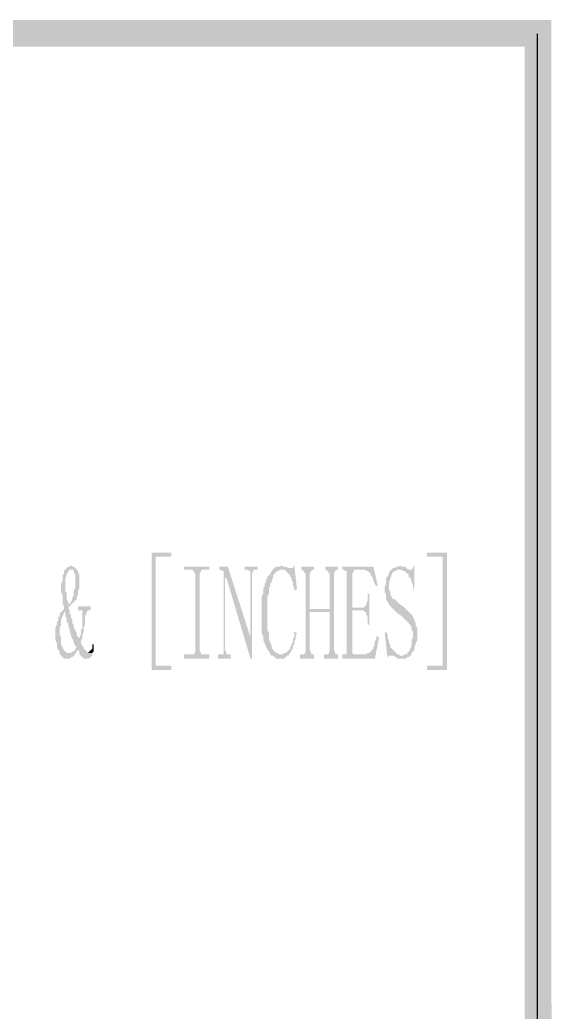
# Model space of a CAD drawing. Header units: millimetres. Extents: x -26542 to -511, y 85916 to 91363.
# Drawn here: x -711.5 to -511.5, y 90989.7 to 91362.6 of the extents above; entities that cross this region are included whole.
import ezdxf

# ---------------------------------------------------------------- set-up
doc = ezdxf.new("R2010")
doc.units = ezdxf.units.MM
doc.layers.add('PDF_Geometry', color=7, linetype='Continuous')
doc.layers.add('PDF_Solid Fills', color=7, linetype='Continuous')

msp = doc.modelspace()

# ---------------------------------------------------------------- hatches: boundary and pattern name
at = {"layer": 'PDF_Solid Fills', "transparency": 33554559, "extrusion": (-0.004685415688226653, -0.01745240643729066, 0.9998367168639969)}
for points in [[(-26219.83134179877, 87572.87957726885), (-26207.47115582787, 87565.752208672), (-24188.49418485165, 88118.31801548647)], [(-26214.70294579107, 87574.256613228), (-26212.08664050326, 87564.51289556595), (-24183.36631052662, 88119.69491136447)], [(-26212.08664050326, 87564.51289556595), (-24183.36631052662, 88119.69491136447), (-24190.49346205825, 88107.33495845925)], [(-26207.47115582787, 87565.752208672), (-24188.49418485165, 88118.31801548647), (-24185.8778795657, 88108.57429782487)], [(-24183.36631052662, 88119.69491136447), (-24190.49346205825, 88107.33495845925), (-23306.89185272402, 84855.50410905108)], [(-24190.49346205825, 88107.33495845925), (-23306.89185272402, 84855.50410905108), (-23319.25175490696, 84862.6321131466)], [(-24269.40476777405, 87889.3140145666), (-24276.58441784931, 87887.38619224541), (-24265.15511044336, 87844.8208444626), (-24257.97546036623, 87846.74866679125), (-24258.38862018124, 87848.2873681821), (-24264.0298297077, 87846.77263562987), (-24274.6328875242, 87886.26084146881), (-24268.99167799775, 87887.77557401778)], [(-24169.40195854625, 87916.16597062536), (-24176.58160862338, 87914.23814830417), (-24176.1685188472, 87912.69970775163), (-24170.52730932075, 87914.21444030013), (-24159.92425150424, 87874.72623446863), (-24165.5654610307, 87873.21150191594), (-24165.15230121568, 87871.67280052509), (-24157.9726511403, 87873.60062285373)], [(-24304.57727482496, 87874.92141373409), (-24304.95239175041, 87874.27090362227), (-24305.4652052673, 87874.13320703618), (-24305.8403221909, 87873.48269692436), (-24306.21543911635, 87872.8321868158), (-24306.5905560418, 87872.18167670723), (-24306.31516285706, 87871.15604967717), (-24306.6902797824, 87870.50553956535), (-24306.41481655894, 87869.47965169279), (-24306.13942337595, 87868.454024659), (-24306.37710455037, 87867.2906309911), (-24306.10171136563, 87866.26500395732), (-24305.82631818077, 87865.23937692354), (-24305.55085495906, 87864.21348905098), (-24304.76238741691, 87863.32562864758), (-24304.48699423403, 87862.30000161752), (-24304.21160104917, 87861.27437458001), (-24303.93620786443, 87860.24874754995), (-24303.14800116455, 87859.36081710551), (-24302.87260797981, 87858.33519007545), (-24303.24772490526, 87857.68467996363), (-24303.62303263228, 87857.03383897198), (-24303.99814955587, 87856.38332886761), (-24303.722756373, 87855.35770183383), (-24304.09787329659, 87854.70719172526), (-24303.82248011359, 87853.68156469148), (-24304.19759703905, 87853.03105457919), (-24303.92220385431, 87852.0054275454), (-24304.15955414763, 87850.84184307978), (-24303.88416096463, 87849.81621604972), (-24303.74646437133, 87849.30340253469), (-24303.47107118845, 87848.2777755009), (-24303.1956780036, 87847.25214846712), (-24302.92028482072, 87846.22652143333), (-24302.13207812083, 87845.33859099261), (-24301.85661489726, 87844.31270311307), (-24301.71891830396, 87843.79988959804), (-24300.93071160407, 87842.91195915733), (-24300.28020149574, 87842.5368422321), (-24300.00480831088, 87841.51121519785), (-24296.55254944542, 87842.98797489982), (-24297.06536296057, 87842.85027830629), (-24297.57817647932, 87842.71258171275), (-24298.22868658765, 87843.08769863471), (-24298.87919669598, 87843.46281556366), (-24299.66740339587, 87844.35074600438), (-24300.45594097674, 87845.23886725027), (-24300.59363756829, 87845.7516807653), (-24300.86903075303, 87846.77730780281), (-24301.14442393603, 87847.80293483287), (-24301.93263063766, 87848.69086527731), (-24302.34572041396, 87850.22930582613), (-24302.62111359695, 87851.25493285991), (-24302.38376330351, 87852.41851732554), (-24302.65915648837, 87853.44414435932), (-24302.93454967311, 87854.46977138938), (-24302.69686849869, 87855.63316505728), (-24302.45944816479, 87856.79648868414), (-24302.5971447581, 87857.30930219963), (-24300.68365732254, 87858.37316292617), (-24301.47186402231, 87859.26109336689), (-24301.09674709698, 87859.91160347546), (-24300.72163017152, 87860.56211358355), (-24301.74725720531, 87860.28672040068), (-24301.88495379861, 87860.7995339157), (-24302.02265039005, 87861.31234743446), (-24302.81085708993, 87862.20027787518), (-24303.08625027479, 87863.22590490896), (-24303.36164345953, 87864.25153194275), (-24304.14985015942, 87865.139462383), (-24304.42531338288, 87866.16535025556), (-24304.70070656587, 87867.19097728934), (-24304.97609974886, 87868.21660432313), (-24305.11379634216, 87868.72941783816), (-24305.38918952504, 87869.75504487567), (-24305.15183923172, 87870.9186293413), (-24305.28953582316, 87871.43144285632), (-24304.91441889957, 87872.08195296861), (-24305.05211549113, 87872.59476648364), (-24304.67699856753, 87873.2452765922), (-24304.16418505053, 87873.38297318527), (-24302.76344109129, 87874.30887647672), (-24303.41395119973, 87874.68399340194), (-24303.92676471663, 87874.54629680887)], [(-24302.76279864565, 87874.30960827926), (-24304.16354260489, 87873.38370498084), (-24303.650729088, 87873.5214015739), (-24303.1379155711, 87873.65909816744), (-24302.86252238625, 87872.63347113365), (-24302.07431568648, 87871.74554069294), (-24301.79892250162, 87870.71991365915), (-24301.52345927991, 87869.69402578287), (-24301.38576268661, 87869.18121226411), (-24301.11036950373, 87868.15558523405), (-24300.83497632074, 87867.129958204), (-24301.07239665289, 87865.96663457341), (-24300.79693342932, 87864.94074670086), (-24300.65923683788, 87864.42793318583), (-24300.89665717003, 87863.26460955851), (-24300.75896057847, 87862.75179603975), (-24300.99638091063, 87861.5884724129), (-24301.37149783608, 87860.93796230806), (-24301.74661476153, 87860.28745219577), (-24300.72098772763, 87860.56284538237), (-24300.34587080218, 87861.21335549094), (-24299.97075387684, 87861.8638655995), (-24299.59563695325, 87862.51437571133), (-24299.2205200278, 87863.16488581616), (-24299.49591321067, 87864.19051284995), (-24299.12079628708, 87864.84102295851), (-24299.39625950879, 87865.86691083433), (-24299.5339561021, 87866.37972434936), (-24299.2965357682, 87867.54304797668), (-24299.57192895294, 87868.56867501047), (-24299.84732213593, 87869.59430204425), (-24299.98501872923, 87870.107115563), (-24300.26048195094, 87871.13300343556), (-24300.53587513568, 87872.15863046935), (-24301.32408183743, 87873.0465609096), (-24301.46177842887, 87873.55937442463), (-24302.11228853732, 87873.93449135032)], [(-24254.18084426143, 87887.90311497496), (-24263.41174840252, 87885.4245062843), (-24263.13635521964, 87884.39887925051), (-24260.05947412003, 87885.22505880287), (-24259.92177752859, 87884.71224528411), (-24259.40896401159, 87884.84994187765), (-24259.27126741828, 87884.33712836262), (-24258.62075730995, 87883.96201143693), (-24251.18479114899, 87856.26877732715), (-24251.04709455557, 87855.75596380839), (-24251.28451488959, 87854.59264018526), (-24251.79732840462, 87854.45494359173), (-24254.87420950609, 87853.62876403937), (-24254.46111972979, 87852.09032349056), (-24245.23021558684, 87854.56893218495), (-24245.64330536313, 87856.10737273749), (-24248.20737294771, 87855.41888977448), (-24248.72018646274, 87855.2811931814), (-24248.85788305604, 87855.79400669644), (-24249.6463505982, 87856.68186710356), (-24257.08231675916, 87884.37510121334), (-24256.84463558474, 87885.53849487379), (-24256.46951866115, 87886.18900498562), (-24253.90545107669, 87886.8774879449)], [(-24247.51400770305, 87889.69324071053), (-24250.59088880266, 87888.86706116144), (-24250.3154956178, 87887.84143412765), (-24249.80268210091, 87887.97913072119), (-24249.15217199444, 87887.6040137955), (-24248.63935847755, 87887.74171038531), (-24248.50166188413, 87887.22889686655), (-24248.36396529269, 87886.71608335525), (-24246.9251784439, 87885.45277514681), (-24230.35810191929, 87858.56227342784), (-24232.42362083751, 87866.25473702187)], [(-24236.7444021689, 87892.58500922192), (-24241.35998465971, 87891.34566985583), (-24241.08459147485, 87890.32004282204), (-24240.05896444106, 87890.59543600492), (-24239.40819349221, 87890.22038912028), (-24238.89537997532, 87890.35808571381), (-24238.75768338388, 87889.84527219879), (-24238.61998679244, 87889.33245867956), (-24232.4233599971, 87866.25480706245), (-24230.35784107703, 87858.56234346842), (-24229.84502756014, 87858.70004006196), (-24238.10717327544, 87889.47015526937), (-24237.8697529434, 87890.63347889669), (-24237.49463601795, 87891.28398900852), (-24236.46900898416, 87891.55938218767)], [(-24230.82820037752, 87893.07456638431), (-24231.20331730286, 87892.42405627575), (-24231.44073763501, 87891.2607326489), (-24231.8158545586, 87890.61022254406), (-24232.19097148406, 87889.95971243177), (-24231.91557830106, 87888.93408539798), (-24232.42839181621, 87888.79638880491), (-24232.1529285945, 87887.77050093235), (-24232.52804551809, 87887.11999082007), (-24232.2526523351, 87886.09436378628), (-24232.62803010095, 87885.44378364133), (-24232.35263691621, 87884.41815660754), (-24232.07724373322, 87883.39252957376), (-24232.31459402852, 87882.22894510766), (-24232.1768974351, 87881.71613158891), (-24231.90150425036, 87880.69050455885), (-24231.62611106737, 87879.66487752134), (-24231.35071788263, 87878.63925049128), (-24231.07532469963, 87877.61362345377), (-24230.66223492345, 87876.07518290495), (-24230.38677169988, 87875.0492950324), (-24230.11137851689, 87874.02366799861), (-24229.83598533215, 87872.99804096483), (-24229.56059214729, 87871.97241393104), (-24229.28519896441, 87870.94678689726), (-24229.0097357427, 87869.9208990247), (-24228.73434255796, 87868.89527198719), (-24227.94613585621, 87868.00734155066), (-24227.80843926477, 87867.49452803191), (-24227.53304608178, 87866.46890099812), (-24226.74457853963, 87865.58104059799), (-24226.60688194633, 87865.06822707923), (-24225.95637183799, 87864.69311015401), (-24225.81867524644, 87864.18029663526), (-24225.16816513811, 87863.80517970957), (-24225.03039850784, 87863.29210535577), (-24224.37988839764, 87862.91698843054), (-24223.59168169589, 87862.0290579861), (-24222.94117158942, 87861.65394106461), (-24222.42835807253, 87861.79163765814), (-24221.77784796222, 87861.41652073245), (-24221.12733785389, 87861.04140380351), (-24220.614524337, 87861.17910039658), (-24220.10171082197, 87861.31679699011), (-24219.58889730496, 87861.45449357945), (-24219.07608378807, 87861.59219017299), (-24218.56300943077, 87861.72995680664), (-24218.05019591202, 87861.86765339272), (-24217.67507898842, 87862.51816350501), (-24217.29996206297, 87863.16867361683), (-24216.78714854608, 87863.30637021037), (-24219.4891735625, 87863.1306307218), (-24220.00198707939, 87862.99293412827), (-24220.51480059628, 87862.85523754265), (-24221.16531070659, 87863.23035446415), (-24221.67812422162, 87863.09265787108), (-24222.32863432996, 87863.4677747963), (-24222.97914444027, 87863.84289172571), (-24223.76742117887, 87864.73108300474), (-24223.90511777217, 87865.24389651977), (-24224.69332447206, 87866.13182696374), (-24224.8310210635, 87866.64464047877), (-24225.48153117369, 87867.01975740818), (-24225.75692435668, 87868.04538443824), (-24226.03231753956, 87869.07101147575), (-24226.17001413286, 87869.58382499078), (-24226.95822083461, 87870.4717554315), (-24227.23368405632, 87871.49764330359), (-24227.50907724106, 87872.52327033738), (-24227.78447042406, 87873.54889737116), (-24228.0598636088, 87874.57452440495), (-24228.33525679365, 87875.6001514392), (-24228.7484166068, 87877.13885283004), (-24228.88611319824, 87877.6516663488), (-24229.1615063831, 87878.67729337886), (-24229.43689956784, 87879.70292041637), (-24229.71229275083, 87880.72854744643), (-24229.98768593557, 87881.7541744844), (-24230.26307911857, 87882.77980151447), (-24230.02572882513, 87883.94338598382), (-24230.30112200999, 87884.9690130176), (-24230.57651519286, 87885.99464005139), (-24230.20139826753, 87886.64515015623), (-24230.47679145227, 87887.67077719001), (-24230.10167452681, 87888.32128729811), (-24230.23937112011, 87888.83410081686), (-24230.00202082493, 87889.99768528296), (-24230.27741400967, 87891.02331231674), (-24229.90229708434, 87891.67382242111), (-24229.52718016075, 87892.3243325334), (-24229.15206323529, 87892.97484264523), (-24228.6392497184, 87893.11253923876), (-24228.26413279481, 87893.7630493436), (-24227.75131927792, 87893.90074593667)], [(-24228.16414821183, 87895.43925652606), (-24228.53926513728, 87894.78874641424), (-24229.05207865417, 87894.6510498207), (-24230.07770568796, 87894.37565664155), (-24230.45282261155, 87893.72514652926), (-24230.827939537, 87893.07463642117), (-24224.81187392748, 87895.23980904138), (-24225.32468744437, 87895.10211244784), (-24226.4880110696, 87895.33953278372), (-24227.00082458649, 87895.20183619019), (-24227.5136381035, 87895.06413959712)], [(-24223.54856571916, 87896.67859589169), (-24223.92368264461, 87896.02808577986), (-24223.78598605318, 87895.51527226483), (-24224.29879957007, 87895.37757567503), (-24224.81161308696, 87895.23987908196), (-24230.827939537, 87893.07463642117), (-24227.75105843553, 87893.90081597725), (-24227.2382449205, 87894.03851256333), (-24226.72543140175, 87894.1762091564), (-24226.0746604529, 87893.80116227176), (-24225.42415034457, 87893.4260453498), (-24224.77364023437, 87893.05092842085), (-24224.12313012592, 87892.67581149889), (-24223.98536349577, 87892.16273714183), (-24223.33485338732, 87891.78762021242), (-24223.19715679402, 87891.27480669739), (-24222.40895009413, 87890.38687625714), (-24222.13355690939, 87889.36124922335), (-24221.34535020951, 87888.47331878264), (-24221.06988698593, 87887.44743090682), (-24220.18202658417, 87888.23589845048)], [(-24216.23133981531, 87898.09301298019), (-24220.84692230797, 87896.85367361456), (-24220.57152912323, 87895.82804658078), (-24220.05871560622, 87895.96574317385), (-24219.92101901479, 87895.45292965509), (-24219.40820549789, 87895.5906262449), (-24219.27050890645, 87895.0778127336), (-24218.61973795574, 87894.70276584523), (-24211.18377179478, 87867.00953173172), (-24211.04607520334, 87866.49671821669), (-24211.28375637589, 87865.33332455624), (-24211.79656989279, 87865.1956279627), (-24212.82219692657, 87864.92023477983), (-24212.40910715028, 87863.38179422729), (-24207.28071114083, 87864.75883018645), (-24207.69380091701, 87866.29727073526), (-24208.2066144339, 87866.15957414545), (-24208.71942795091, 87866.02187755238), (-24208.85712454235, 87866.53469106741), (-24209.6453312441, 87867.42262150766), (-24213.36334934481, 87881.26936898194), (-24206.18369926768, 87883.19719131058), (-24213.63874252781, 87882.29499601945), (-24217.08129740506, 87895.11585562117), (-24216.84387707291, 87896.27917924477), (-24216.46876014746, 87896.92968935706), (-24215.95594663057, 87897.0673859464)], [(-24207.51272750658, 87900.43406516267), (-24212.12830999924, 87899.19472579705), (-24211.85291681439, 87898.16909876326), (-24211.34010329936, 87898.30679534888), (-24211.20240670606, 87897.79398183385), (-24210.68959318916, 87897.93167842738), (-24210.55189659761, 87897.41886491235), (-24209.90112564701, 87897.04381802725), (-24206.45857076976, 87884.22295842553), (-24213.63848168729, 87882.29506605631), (-24206.18317758676, 87883.19733139174), (-24202.46515948605, 87869.35058391746), (-24202.32746289449, 87868.8377703987), (-24202.56514406705, 87867.67437673127), (-24203.07795758394, 87867.53668014146), (-24204.10358461784, 87867.26128695486), (-24203.69049484155, 87865.72284640605), (-24198.56209883385, 87867.0998823652), (-24198.97518861014, 87868.63832291402), (-24199.48800212704, 87868.50062632049), (-24200.00081564393, 87868.36292973487), (-24200.13851223351, 87868.8757432499), (-24200.92671893525, 87869.76367369015), (-24208.36268509622, 87897.45690779993), (-24208.12526476406, 87898.62023142353), (-24207.75014783873, 87899.27074153535), (-24207.23733432358, 87899.40843812888)], [(-24194.69186790485, 87903.87662003608), (-24205.97428695578, 87900.84715493908), (-24205.6988937729, 87899.82152790157), (-24205.18608025601, 87899.95922449464), (-24198.00643018063, 87901.88704682328), (-24197.49335582333, 87902.02481345367), (-24196.84284571314, 87901.64969652798), (-24196.33003219613, 87901.78739312151), (-24195.6795220878, 87901.41227619583), (-24195.02901197947, 87901.0371592706), (-24194.89131538791, 87900.52434575185), (-24194.24080527772, 87900.14922882989), (-24193.45252853911, 87899.26103754342), (-24193.31483194767, 87898.74822402839), (-24192.52662524593, 87897.86029358814), (-24191.73841854418, 87896.97236314742), (-24191.36330162059, 87897.62287325226)], [(-24205.18648117583, 87899.95967613859), (-24204.53597106552, 87899.58455921337), (-24204.02315754863, 87899.72225580644), (-24203.88546095719, 87899.20944228768), (-24203.74776436575, 87898.69662877265), (-24196.31179820292, 87871.00339465914), (-24196.17410161137, 87870.49058114411), (-24195.89870842849, 87869.46495411033), (-24196.92433546041, 87869.18956092745), (-24192.82156648661, 87870.2912037), (-24193.33438000351, 87870.1535071102), (-24193.98515095224, 87870.52855399484), (-24194.2605441371, 87871.55418102909), (-24198.1162588275, 87885.91374202166), (-24194.5263033706, 87886.8776882044), (-24198.39165201224, 87886.93936905544), (-24201.69651029806, 87899.24741514213), (-24201.45882912551, 87900.41080880258), (-24201.08371220005, 87901.06131891115), (-24198.00683109858, 87901.8874984635)], [(-24185.08598691574, 87907.00626052357), (-24185.4611038412, 87906.35575041873), (-24185.97391735809, 87906.21805382567), (-24186.48673087498, 87906.08035723213), (-24186.86184779857, 87905.42984712031), (-24187.37466131547, 87905.2921505305), (-24187.74977824092, 87904.6416404224), (-24188.12515600678, 87903.99106027698), (-24188.50027293037, 87903.34055016469), (-24188.36257633893, 87902.82773664966), (-24188.59992663236, 87901.66415218404), (-24188.9750435577, 87901.01364207221), (-24188.69965037296, 87899.98801503796), (-24188.42425718997, 87898.96238800418), (-24188.66167752212, 87897.79906438105), (-24188.52398093068, 87897.28625086602), (-24188.38628433924, 87896.77343734726), (-24188.11082111567, 87895.7475494747), (-24187.32261441578, 87894.85961903026), (-24187.04722123104, 87893.83399199648), (-24186.90952463949, 87893.32117847772), (-24186.12131793972, 87892.43324803747), (-24185.47080782941, 87892.05813111551), (-24185.33311123797, 87891.54531759676), (-24184.68260112964, 87891.17020067526), (-24184.03183017892, 87890.79515378643), (-24183.38132007059, 87890.42003686121), (-24182.73080996214, 87890.04491993925), (-24182.08022981498, 87889.66954217153), (-24181.42971970479, 87889.2944252463), (-24180.26639607945, 87889.05700491043), (-24179.61588597111, 87888.68188798893), (-24178.96537586278, 87888.30677106697), (-24178.31486575247, 87887.93165414175), (-24177.664355646, 87887.55653721234), (-24177.01384553569, 87887.18142029084), (-24176.36333542736, 87886.80630336516), (-24175.71256447665, 87886.43125647679), (-24174.92428773805, 87885.54306519777), (-24174.64889455331, 87884.51743816398), (-24173.99838444486, 87884.14232124202), (-24173.72299126012, 87883.11669420451), (-24173.44759807712, 87882.09106717445), (-24173.68501841114, 87880.9277435434), (-24173.4096252264, 87879.90211651335), (-24173.13416200283, 87878.87622863753), (-24173.37158233498, 87877.71290501021), (-24173.23388574342, 87877.20009149518), (-24173.60926350928, 87876.54951134976), (-24173.98438043473, 87875.89900123794), (-24173.84668384329, 87875.3861877229), (-24174.87231087522, 87875.11079454003), (-24175.24742780067, 87874.46028442774), (-24175.76024131756, 87874.3225878342), (-24179.34993593418, 87873.35871169204), (-24178.83712241903, 87873.49640828557), (-24177.67379879195, 87873.2589879497), (-24177.0232886835, 87872.8838710282), (-24175.99766165158, 87873.1592642148), (-24175.48484813469, 87873.29696080415), (-24174.97203461779, 87873.43465739768), (-24173.94640758389, 87873.71005057683), (-24173.57129065855, 87874.36056068912), (-24173.05847714155, 87874.49825728219), (-24172.68309937569, 87875.14883742761), (-24172.3079824521, 87875.7993475357), (-24172.44567904365, 87876.31216105446), (-24172.0705621182, 87876.96267116303), (-24171.69544519274, 87877.61318126787), (-24171.97083837749, 87878.63880830538), (-24171.73348808417, 87879.802392771), (-24171.87118467561, 87880.31520628603), (-24171.63376434345, 87881.47852991335), (-24171.90915752645, 87882.50415694714), (-24172.18455071119, 87883.52978398092), (-24172.32224730274, 87884.04259749968), (-24172.59764048748, 87885.06822453346), (-24172.87303367048, 87886.09385156725), (-24173.52354377881, 87886.46896848874), (-24173.79900700238, 87887.49485636503), (-24174.58721370413, 87888.38278680202), (-24174.72491029557, 87888.89560032077), (-24175.3754204039, 87889.27071724972), (-24175.51311699545, 87889.78353076475), (-24176.16362710379, 87890.15864769043), (-24176.81413721398, 87890.53376461193), (-24177.46490816283, 87890.9088115003), (-24178.11548831186, 87891.28418926476), (-24178.76599842019, 87891.65930618998), (-24179.41650852864, 87892.0344231152), (-24180.06701863697, 87892.40954004088), (-24181.23034226231, 87892.64696036931), (-24181.88085237064, 87893.02207729826), (-24182.53136248083, 87893.39719422394), (-24183.18187258928, 87893.77231114544), (-24183.83238269761, 87894.1474280674), (-24184.3451962145, 87894.00973148132), (-24184.99570632295, 87894.38484840328), (-24185.13340291439, 87894.89766192203), (-24185.7841738651, 87895.27270880295), (-24186.05956704984, 87896.29833584046), (-24186.84784378845, 87897.18652712321), (-24186.98554037989, 87897.69934064196), (-24187.26093356474, 87898.72496767202), (-24187.53632674948, 87899.75059470953), (-24187.29890641558, 87900.9139183294), (-24187.43660300889, 87901.42673184816), (-24187.19899187319, 87902.59038635436), (-24187.33668846474, 87903.10319986986), (-24186.96157153929, 87903.75370998168), (-24186.5864546157, 87904.40422009025), (-24186.0736410988, 87904.54191667959), (-24185.69852417335, 87905.19242678815), (-24184.67289713945, 87905.46781997103), (-24181.08294168254, 87906.43176615378), (-24181.59601603984, 87906.29399952712), (-24182.75933966518, 87906.53141985927), (-24182.89703625662, 87907.0442333743), (-24183.92266329052, 87906.76884019142), (-24184.43547680741, 87906.63114359835)], [(-24179.95785174856, 87908.38322644215), (-24180.33296867216, 87907.73271633731), (-24180.1952720806, 87907.21990281856), (-24180.57038900605, 87906.56939271), (-24181.08320252295, 87906.43169611692), (-24184.67315798183, 87905.4677499379), (-24184.16034446482, 87905.60544652725), (-24183.50983435463, 87905.23032960203), (-24182.99702083773, 87905.36802619556), (-24182.34624988888, 87904.99297930673), (-24181.69573978055, 87904.61786238523), (-24181.18292626366, 87904.7555589783), (-24180.90746304009, 87903.72967109876), (-24180.25695293164, 87903.3545541768), (-24179.46874623001, 87902.46662373282), (-24179.33104964043, 87901.95381021779), (-24178.54284293868, 87901.06587977707), (-24178.12975316239, 87899.52743922826), (-24177.75463623693, 87900.17794933682)], [(-24248.36410537024, 87886.71660503605), (-24240.928209248, 87859.0236317683), (-24240.79051265656, 87858.51081824955), (-24240.51504943299, 87857.48493037373), (-24241.02786294988, 87857.34723378392), (-24241.54067646677, 87857.20953719085), (-24242.56630349881, 87856.93414400425), (-24242.15321372438, 87855.3957034587), (-24237.53789207211, 87856.63497278374), (-24237.95098185027, 87858.17341333674), (-24238.4637953653, 87858.03571674321), (-24238.97660888219, 87857.89802014967), (-24239.4894223992, 87857.76032356033), (-24239.62718902936, 87858.2733979174), (-24240.41539573111, 87859.16132835811), (-24247.43820207706, 87885.31586107658), (-24246.92538856203, 87885.45355767012)], [(-24193.6144040894, 87893.72026424576), (-24194.12721760629, 87893.58256765641), (-24193.85182442144, 87892.55694062263), (-24193.71412782813, 87892.0441271076), (-24193.43873464526, 87891.01850006962), (-24193.67608493858, 87889.854915604), (-24193.53838834714, 87889.34210208897), (-24193.91350527073, 87888.69159197714), (-24194.28862219618, 87888.04108186858), (-24194.80143571307, 87887.90338527877), (-24198.39139117184, 87886.93943909602), (-24194.52604253008, 87886.87775824498), (-24194.01322901319, 87887.0154548348), (-24193.36271890299, 87886.6403379091), (-24192.71220879455, 87886.26522098761), (-24192.57451220311, 87885.75240746886), (-24191.78630550322, 87884.86447702814), (-24191.64860890992, 87884.35166351311), (-24191.23544909491, 87882.81296212226), (-24191.09775250347, 87882.3001486035), (-24190.58493898658, 87882.43784519285)], [(-24300.68287479936, 87858.37337304093), (-24302.59643227363, 87857.30977315223), (-24301.94592216529, 87856.93465623073), (-24301.67052898044, 87855.90902919695), (-24300.88232227881, 87855.02109875623), (-24300.60685905709, 87853.99521088414), (-24299.95634894876, 87853.62009395473), (-24299.68095576391, 87852.59446692467), (-24298.89274906216, 87851.70653648069), (-24298.75505247072, 87851.19372296566), (-24298.61735587928, 87850.6809094469), (-24297.82914917939, 87849.79297900619), (-24297.69138254737, 87849.27990464866), (-24296.90317584749, 87848.39197420841), (-24296.11496914574, 87847.50404376397), (-24295.9772725543, 87846.99123024521), (-24295.18906585255, 87846.10329980869), (-24294.53855574608, 87845.728182883), (-24294.91367266967, 87845.07767277118), (-24294.77597607824, 87844.56485925615), (-24295.15109300183, 87843.91434915131), (-24295.66390651872, 87843.77665255778), (-24296.03902344417, 87843.12614244595), (-24296.55183696107, 87842.98844585614), (-24300.00409582653, 87841.51168615837), (-24299.35332487768, 87841.13663927), (-24298.70274472877, 87840.761261506), (-24298.05223462032, 87840.3861445766), (-24297.53942110343, 87840.52384117013), (-24297.0266075884, 87840.6615377632), (-24296.51379407151, 87840.79923435673), (-24296.0009805545, 87840.93693094654), (-24295.62586362916, 87841.58744105464), (-24295.11305011215, 87841.72513764817), (-24294.73800322553, 87842.37590859877), (-24294.36288630194, 87843.02641870361), (-24294.12546596793, 87844.18974233419), (-24293.75034904433, 87844.84025244275), (-24291.18602061935, 87845.5288054389), (-24291.8365307278, 87845.90392236412), (-24291.97422731924, 87846.41673587915), (-24292.62473742943, 87846.79185280856), (-24293.41294412932, 87847.67978324881), (-24293.68833731418, 87848.7054102826), (-24294.33884742251, 87849.08052720828), (-24294.98961837322, 87849.4555740892), (-24295.77789511182, 87850.34376537567), (-24295.91559170326, 87850.8565788907), (-24296.70379840489, 87851.74450933142), (-24297.49200510478, 87852.63243977167), (-24297.62970169622, 87853.14525329042), (-24297.76739828777, 87853.65806680545), (-24298.41790839797, 87854.03318373486), (-24298.69337161968, 87855.05907160696), (-24299.48157832143, 87855.94700204767), (-24299.75697150431, 87856.97262908146), (-24300.4074816145, 87857.34774600714)], [(-24293.40324013925, 87861.97740255203), (-24298.01882263192, 87860.73806317896), (-24297.60573285562, 87859.19962263014), (-24297.09291933873, 87859.33731922368), (-24296.58010582172, 87859.47501581674), (-24296.06703146442, 87859.61278244341), (-24295.92933487298, 87859.09996892838), (-24295.65394168999, 87858.0743418946), (-24295.37847846467, 87857.04845402204), (-24295.10308528168, 87856.02282698825), (-24294.82769209868, 87854.99719995447), (-24294.55229891394, 87853.97157292068), (-24294.27690573095, 87852.9459458869), (-24294.78998008836, 87852.8081792565), (-24294.51451686479, 87851.78229138395), (-24294.23912368005, 87850.75666435016), (-24294.47654401395, 87849.59334072331), (-24294.33884742251, 87849.08052720828), (-24293.68833731418, 87848.7054102826), (-24293.31295954634, 87849.35599042801), (-24293.5883527312, 87850.3816174618), (-24293.48862899048, 87852.05775460787), (-24293.62639562075, 87852.57082896121), (-24293.90178880561, 87853.596455995), (-24293.66436847346, 87854.75977962231), (-24293.93976165634, 87855.7854066561), (-24294.21515484119, 87856.81103368988), (-24294.4906180629, 87857.83692156244), (-24294.25319773075, 87859.00024519302), (-24294.39089432219, 87859.51305870805), (-24294.0157773986, 87860.16356881289), (-24293.50296388171, 87860.30126540642), (-24292.99015036481, 87860.43896199949)], [(-24217.07654574094, 87872.57531723706), (-24216.8011525562, 87871.549690207), (-24216.52575937321, 87870.52406316949), (-24216.9008762968, 87869.87355306139), (-24216.62548311392, 87868.84792603133), (-24216.86283340724, 87867.68434156524), (-24216.7251368158, 87867.17152804649), (-24217.10025374126, 87866.52101793839), (-24216.96255714796, 87866.00820442336), (-24217.33767407329, 87865.35769431107), (-24217.71279099875, 87864.70718420623), (-24218.08790792234, 87864.0566740944), (-24218.60098227975, 87863.91890746029), (-24218.9760992052, 87863.26839735592), (-24219.4889127221, 87863.13070076238), (-24216.78688770381, 87863.3064402435), (-24216.54946737166, 87864.46976387082), (-24216.17435044807, 87865.12027397892), (-24216.31204703951, 87865.63308749767), (-24215.93693011405, 87866.28359760251), (-24216.21232329891, 87867.3092246363), (-24215.83720637532, 87867.95973474812), (-24216.11266959703, 87868.98562262068), (-24215.87524926488, 87870.148946248), (-24216.15064244787, 87871.17457328178), (-24215.91322211572, 87872.33789690491)], [(-24186.91922862781, 87879.02355918195), (-24186.64383544296, 87877.99793214817), (-24186.88125577697, 87876.83460852085), (-24186.60586259398, 87875.80898148706), (-24186.84321288741, 87874.64539702144), (-24186.70551629586, 87874.13258350268), (-24187.08063321945, 87873.4820733983), (-24187.4557501449, 87872.83156328602), (-24187.83086707036, 87872.18105317745), (-24188.34368058539, 87872.04335658439), (-24188.71905835124, 87871.39277643897), (-24189.23187186825, 87871.2550798459), (-24189.74468538514, 87871.11738325609), (-24192.82156648661, 87870.2912037), (-24196.92433546041, 87869.18956092745), (-24197.4371489773, 87869.05186433392), (-24197.02405920287, 87867.5134237851), (-24185.22882663494, 87870.68058547936), (-24185.75590500247, 87878.78613884607)], [(-24183.74236294522, 87881.52594590979), (-24184.11747987068, 87880.87543580541), (-24180.61317410355, 87871.91966400295), (-24180.7508706951, 87872.43247752171), (-24180.37582381023, 87873.08324846858), (-24179.86301029334, 87873.22094506212), (-24179.35019677645, 87873.35864165146), (-24175.76024131756, 87874.3225878342), (-24176.27305483457, 87874.18489124859), (-24176.9235649429, 87874.56000817008), (-24177.4363784598, 87874.42231157701), (-24178.08688856999, 87874.79742850224), (-24178.73765951884, 87875.17247539107), (-24179.38816962729, 87875.54759231256), (-24180.03867973562, 87875.92270923825), (-24180.68918984581, 87876.2978261672), (-24180.96458302881, 87877.32345319726), (-24181.61509313714, 87877.69857012294), (-24181.89055636071, 87878.72445799503), (-24182.6787630606, 87879.61238843575), (-24182.95415624534, 87880.63801546954)], [(-24291.18595058064, 87845.52854460012), (-24293.75001816335, 87844.84006163711), (-24293.0995080549, 87844.46494471561), (-24292.82411487203, 87843.43931768183), (-24292.17360476183, 87843.06420075614), (-24291.52309465338, 87842.68908383464), (-24290.87251450622, 87842.31370606693), (-24290.35970098933, 87842.45140266), (-24289.33407395554, 87842.72679584287), (-24288.82126043865, 87842.8644924364), (-24288.44621355191, 87843.51526338328), (-24288.07109662832, 87844.16577349184), (-24288.20879321988, 87844.67858700687), (-24288.34648981318, 87845.1914005219), (-24289.88493036386, 87844.77831074921), (-24290.53544047044, 87845.1534276749)], [(-24289.17300024489, 87848.2684724289), (-24289.03530365159, 87847.75565891387), (-24288.75991046859, 87846.73003187962), (-24289.13502739219, 87846.0795217678), (-24289.51014431764, 87845.42901165923), (-24289.88526124309, 87844.77850155486), (-24288.3468206923, 87845.19159132708), (-24287.97170376871, 87845.84210143937), (-24288.2470969517, 87846.86772847315), (-24288.660186728, 87848.40616901824)]]:
    msp.add_hatch(color=256, dxfattribs=at).paths.add_polyline_path(points)

# ---------------------------------------------------------------- linework, layer by layer
at = {"layer": 'PDF_Geometry', "lineweight": 25, "extrusion": (-0.004685415688226653, -0.01745240643729066, 0.9998367168639968)}
msp.add_lwpolyline([(-24187.1171488926, 88113.18961947551), (-23313.39676300797, 84859.25560917752)], dxfattribs=at)

doc.saveas('drawing.dxf')
